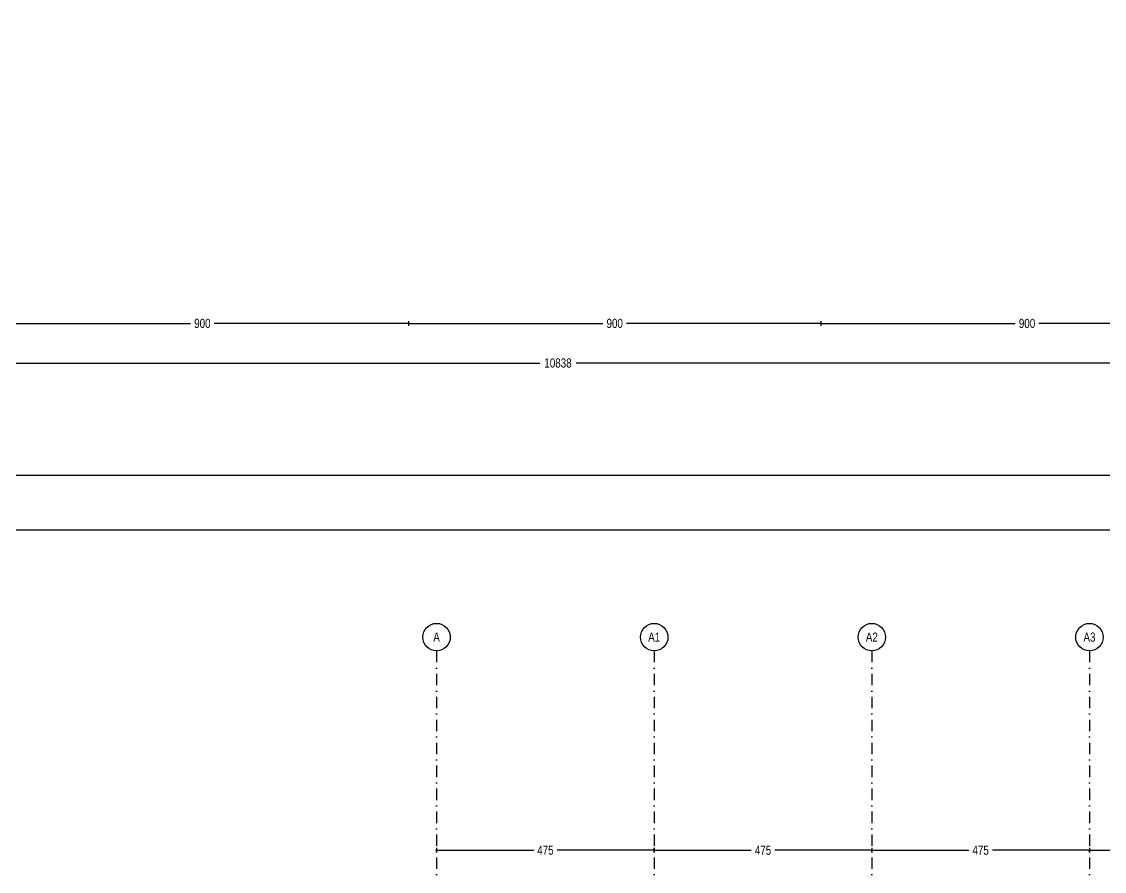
# Model space of a CAD drawing. Header units: centimetres. Extents: x 26569 to 160723, y -3143 to 14565.
# Drawn here: x 91696 to 94060, y -573 to 1282 of the extents above; entities that cross this region are included whole.
import ezdxf
from ezdxf.enums import TextEntityAlignment as Align

# ---------------------------------------------------------------- set-up
doc = ezdxf.new("R2010")
doc.units = ezdxf.units.CM
doc.header["$LTSCALE"] = 100
doc.linetypes.add('DASHDOT2', pattern=[0.5, 0.25, -0.125, 0, -0.125])
for name, color, linetype in [('A-ANNO-DIMS', 187, 'Continuous'), ('A-ANNO-GRID', 155, 'DASHDOT2'), ('A-ANNO-TTBL', 157, 'Continuous')]:
    doc.layers.add(name, color=color, linetype=linetype)
doc.styles.add('Fields_100', font='act_simplex.shx', dxfattribs={"width": 0.8, "height": 20})
doc.dimstyles.new('FIELDS_100', dxfattribs={"dimscale": 0, "dimtxt": 20, "dimasz": 5, "dimexe": 5, "dimexo": 5, "dimgap": 5, "dimtad": 0, "dimdec": 0, "dimzin": 0, "dimdsep": 46, "dimtxsty": 'Fields_100', "dimblk": 'DOT', "dimcen": 0.09, "dimclrt": 50, "dimadec": 0, "dimazin": 0, "dimtfac": 1, "dimtdec": 0, "dimtix": 1, "dimtofl": 0, "dimtmove": 1, "dimatfit": 3, "dimfxl": 5, "dimfxlon": 1, "dimtolj": 1, "dimtzin": 0, "dimarcsym": 0})

# ---------------------------------------------------------------- blocks, each defined once
blk = doc.blocks.new('_Dot')
at = {"color": 0, "linetype": 'ByBlock', "lineweight": -2}
blk.add_line((-0.5, 0), (-1, 0), dxfattribs=at)
at = {"color": 0, "linetype": 'ByBlock', "const_width": 0.5}
blk.add_lwpolyline([(-0.25, 0, 1), (0.25, 0, 1)], format="xyb", close=True, dxfattribs=at)
blk = doc.blocks.new('*D527')
at = {"layer": 'A-ANNO-DIMS', "color": 0, "lineweight": -2, "transparency": 16777216}
for p, q in [((92602.1, -521.7), (92602.1, -531.7)), ((92607.1, -526.7), (92814, -526.7)), ((93072.1, -526.7), (92865.2, -526.7)), ((93077.1, -521.7), (93077.1, -531.7))]:
    blk.add_line(p, q, dxfattribs=at)
at = {"layer": 'DEFPOINTS', "color": 0, "transparency": 16777216}
for p in [(92602.1, -91.6), (93077.1, -91.6), (93077.1, -526.7)]:
    blk.add_point(p, dxfattribs=at)
at = {"layer": 'A-ANNO-DIMS', "color": 0, "lineweight": -2, "transparency": 16777216, "xscale": 5, "yscale": 5, "zscale": 5, "rotation": 180}
blk.add_blockref('_Dot', (92602.1, -526.7), dxfattribs=at)
at = {"layer": 'A-ANNO-DIMS', "color": 0, "lineweight": -2, "transparency": 16777216, "xscale": 5, "yscale": 5, "zscale": 5}
blk.add_blockref('_Dot', (93077.1, -526.7), dxfattribs=at)
at = {"layer": 'A-ANNO-DIMS', "color": 50, "transparency": 16777216, "insert": (92839.6, -526.7), "char_height": 20, "attachment_point": 5, "style": 'Fields_100'}
blk.add_mtext('\\A1;475', dxfattribs=at)
blk = doc.blocks.new('*D462')
at = {"layer": 'A-ANNO-DIMS', "color": 0, "lineweight": -2, "transparency": 16777216}
for p, q in [((93077.1, -531.7), (93077.1, -521.7)), ((93082.1, -526.7), (93289, -526.7)), ((93547.1, -526.7), (93340.2, -526.7)), ((93552.1, -521.7), (93552.1, -531.7))]:
    blk.add_line(p, q, dxfattribs=at)
at = {"layer": 'DEFPOINTS', "color": 0, "transparency": 16777216}
for p in [(93552.1, -326.7), (93552.1, -526.7), (93077.1, -561.8)]:
    blk.add_point(p, dxfattribs=at)
at = {"layer": 'A-ANNO-DIMS', "color": 0, "lineweight": -2, "transparency": 16777216, "xscale": 5, "yscale": 5, "zscale": 5, "rotation": 180}
blk.add_blockref('_Dot', (93077.1, -526.7), dxfattribs=at)
at = {"layer": 'A-ANNO-DIMS', "color": 0, "lineweight": -2, "transparency": 16777216, "xscale": 5, "yscale": 5, "zscale": 5}
blk.add_blockref('_Dot', (93552.1, -526.7), dxfattribs=at)
at = {"layer": 'A-ANNO-DIMS', "color": 50, "transparency": 16777216, "insert": (93314.6, -526.7), "char_height": 20, "attachment_point": 5, "style": 'Fields_100'}
blk.add_mtext('\\A1;475', dxfattribs=at)
blk = doc.blocks.new('*D463')
at = {"layer": 'A-ANNO-DIMS', "color": 0, "lineweight": -2, "transparency": 16777216}
for p, q in [((93552.1, -521.7), (93552.1, -531.7)), ((93557.1, -526.7), (93764, -526.7)), ((94022.1, -526.7), (93815.2, -526.7)), ((94027.1, -521.7), (94027.1, -531.7))]:
    blk.add_line(p, q, dxfattribs=at)
at = {"layer": 'DEFPOINTS', "color": 0, "transparency": 16777216}
for p in [(93552.1, -326.7), (94027.1, -326.7), (94027.1, -526.7)]:
    blk.add_point(p, dxfattribs=at)
at = {"layer": 'A-ANNO-DIMS', "color": 0, "lineweight": -2, "transparency": 16777216, "xscale": 5, "yscale": 5, "zscale": 5, "rotation": 180}
blk.add_blockref('_Dot', (93552.1, -526.7), dxfattribs=at)
at = {"layer": 'A-ANNO-DIMS', "color": 0, "lineweight": -2, "transparency": 16777216, "xscale": 5, "yscale": 5, "zscale": 5}
blk.add_blockref('_Dot', (94027.1, -526.7), dxfattribs=at)
at = {"layer": 'A-ANNO-DIMS', "color": 50, "transparency": 16777216, "insert": (93789.6, -526.7), "char_height": 20, "attachment_point": 5, "style": 'Fields_100'}
blk.add_mtext('\\A1;475', dxfattribs=at)
blk = doc.blocks.new('*D464')
at = {"layer": 'A-ANNO-DIMS', "color": 0, "lineweight": -2, "transparency": 16777216}
for p, q in [((94027.1, -521.7), (94027.1, -531.7)), ((94032.1, -526.7), (94239, -526.7)), ((94497.1, -526.7), (94290.2, -526.7)), ((94502.1, -521.7), (94502.1, -531.7))]:
    blk.add_line(p, q, dxfattribs=at)
at = {"layer": 'DEFPOINTS', "color": 0, "transparency": 16777216}
for p in [(94027.1, -326.7), (94502.1, -326.7), (94502.1, -526.7)]:
    blk.add_point(p, dxfattribs=at)
at = {"layer": 'A-ANNO-DIMS', "color": 0, "lineweight": -2, "transparency": 16777216, "xscale": 5, "yscale": 5, "zscale": 5, "rotation": 180}
blk.add_blockref('_Dot', (94027.1, -526.7), dxfattribs=at)
at = {"layer": 'A-ANNO-DIMS', "color": 0, "lineweight": -2, "transparency": 16777216, "xscale": 5, "yscale": 5, "zscale": 5}
blk.add_blockref('_Dot', (94502.1, -526.7), dxfattribs=at)
at = {"layer": 'A-ANNO-DIMS', "color": 50, "transparency": 16777216, "insert": (94264.6, -526.7), "char_height": 20, "attachment_point": 5, "style": 'Fields_100'}
blk.add_mtext('\\A1;475', dxfattribs=at)
blk = doc.blocks.new('*D889')
at = {"layer": 'A-ANNO-DIMS', "color": 0, "lineweight": -2, "transparency": 16777216}
for p, q in [((91640.9, 628), (91640.9, 618)), ((91645.9, 623), (92065.3, 623)), ((92535.9, 623), (92116.4, 623)), ((92540.9, 628), (92540.9, 618))]:
    blk.add_line(p, q, dxfattribs=at)
at = {"layer": 'DEFPOINTS', "color": 0, "transparency": 16777216}
for p in [(91640.9, 1538.6), (92540.9, 1538.6), (92540.9, 623)]:
    blk.add_point(p, dxfattribs=at)
at = {"layer": 'A-ANNO-DIMS', "color": 0, "lineweight": -2, "transparency": 16777216, "xscale": 5, "yscale": 5, "zscale": 5, "rotation": 180}
blk.add_blockref('_Dot', (91640.9, 623), dxfattribs=at)
at = {"layer": 'A-ANNO-DIMS', "color": 0, "lineweight": -2, "transparency": 16777216, "xscale": 5, "yscale": 5, "zscale": 5}
blk.add_blockref('_Dot', (92540.9, 623), dxfattribs=at)
at = {"layer": 'A-ANNO-DIMS', "color": 50, "transparency": 16777216, "insert": (92090.9, 623), "char_height": 20, "attachment_point": 5, "style": 'Fields_100'}
blk.add_mtext('\\A1;900', dxfattribs=at)
blk = doc.blocks.new('*D890')
at = {"layer": 'A-ANNO-DIMS', "color": 0, "lineweight": -2, "transparency": 16777216}
for p, q in [((92540.9, 628), (92540.9, 618)), ((92545.9, 623), (92965.3, 623)), ((93435.9, 623), (93016.4, 623)), ((93440.9, 628), (93440.9, 618))]:
    blk.add_line(p, q, dxfattribs=at)
at = {"layer": 'DEFPOINTS', "color": 0, "transparency": 16777216}
for p in [(92540.9, 1538.6), (93440.9, 1538.6), (93440.9, 623)]:
    blk.add_point(p, dxfattribs=at)
at = {"layer": 'A-ANNO-DIMS', "color": 0, "lineweight": -2, "transparency": 16777216, "xscale": 5, "yscale": 5, "zscale": 5, "rotation": 180}
blk.add_blockref('_Dot', (92540.9, 623), dxfattribs=at)
at = {"layer": 'A-ANNO-DIMS', "color": 0, "lineweight": -2, "transparency": 16777216, "xscale": 5, "yscale": 5, "zscale": 5}
blk.add_blockref('_Dot', (93440.9, 623), dxfattribs=at)
at = {"layer": 'A-ANNO-DIMS', "color": 50, "transparency": 16777216, "insert": (92990.9, 623), "char_height": 20, "attachment_point": 5, "style": 'Fields_100'}
blk.add_mtext('\\A1;900', dxfattribs=at)
blk = doc.blocks.new('*D891')
at = {"layer": 'A-ANNO-DIMS', "color": 0, "lineweight": -2, "transparency": 16777216}
for p, q in [((93440.9, 628), (93440.9, 618)), ((93445.9, 623), (93865.3, 623)), ((94335.9, 623), (93916.4, 623)), ((94340.9, 628), (94340.9, 618))]:
    blk.add_line(p, q, dxfattribs=at)
at = {"layer": 'DEFPOINTS', "color": 0, "transparency": 16777216}
for p in [(93440.9, 1538.6), (94340.9, 1538.6), (94340.9, 623)]:
    blk.add_point(p, dxfattribs=at)
at = {"layer": 'A-ANNO-DIMS', "color": 0, "lineweight": -2, "transparency": 16777216, "xscale": 5, "yscale": 5, "zscale": 5, "rotation": 180}
blk.add_blockref('_Dot', (93440.9, 623), dxfattribs=at)
at = {"layer": 'A-ANNO-DIMS', "color": 0, "lineweight": -2, "transparency": 16777216, "xscale": 5, "yscale": 5, "zscale": 5}
blk.add_blockref('_Dot', (94340.9, 623), dxfattribs=at)
at = {"layer": 'A-ANNO-DIMS', "color": 50, "transparency": 16777216, "insert": (93890.9, 623), "char_height": 20, "attachment_point": 5, "style": 'Fields_100'}
blk.add_mtext('\\A1;900', dxfattribs=at)
blk = doc.blocks.new('*D899')
at = {"layer": 'A-ANNO-DIMS', "color": 0, "lineweight": -2, "transparency": 16777216}
for p, q in [((87448.4, 541.6), (87448.4, 531.6)), ((87453.4, 536.6), (92827.8, 536.6)), ((98280.9, 536.6), (92906.4, 536.6)), ((98285.9, 541.6), (98285.9, 531.6))]:
    blk.add_line(p, q, dxfattribs=at)
at = {"layer": 'DEFPOINTS', "color": 0, "transparency": 16777216}
for p in [(98285.9, 1518.6), (87448.4, 853.6), (98285.9, 536.6)]:
    blk.add_point(p, dxfattribs=at)
at = {"layer": 'A-ANNO-DIMS', "color": 0, "lineweight": -2, "transparency": 16777216, "xscale": 5, "yscale": 5, "zscale": 5, "rotation": 180}
blk.add_blockref('_Dot', (87448.4, 536.6), dxfattribs=at)
at = {"layer": 'A-ANNO-DIMS', "color": 0, "lineweight": -2, "transparency": 16777216, "xscale": 5, "yscale": 5, "zscale": 5}
blk.add_blockref('_Dot', (98285.9, 536.6), dxfattribs=at)
at = {"layer": 'A-ANNO-DIMS', "color": 50, "transparency": 16777216, "insert": (92867.1, 536.6), "char_height": 20, "attachment_point": 5, "style": 'Fields_100'}
blk.add_mtext('\\A1;10838', dxfattribs=at)

msp = doc.modelspace()

# ---------------------------------------------------------------- linework, layer by layer
at = {"layer": 'A-ANNO-GRID'}
for p, q in [((92602.1, -91.6), (92602.1, -1660.07)), ((93077.1, -91.6), (93077.1, -1660.07)), ((93552.1, -91.6), (93552.1, -1660.07)), ((94027.1, -91.6), (94027.1, -1660.07))]:
    msp.add_line(p, q, dxfattribs=at)
at = {"layer": 'A-ANNO-GRID', "linetype": 'Continuous', "ltscale": 10}
for centre in [(92602.1, -61.6), (93077.1, -61.6), (93552.1, -61.6), (94027.1, -61.6)]:
    msp.add_circle(centre, 30, dxfattribs=at)
at = {"layer": 'A-ANNO-TTBL'}
for p, q in [((76081.02, 292.09), (153081.03, 292.14)), ((127081.02, 172.14), (76081.02, 172.11))]:
    msp.add_line(p, q, dxfattribs=at)

# ---------------------------------------------------------------- texts
at = {"layer": 'A-ANNO-GRID', "color": 50, "style": 'Fields_100', "width": 0.8}
for s, p in [('A', (92602.1, -61.6)), ('A1', (93077.1, -61.6)), ('A2', (93552.1, -61.6)), ('A3', (94027.1, -61.6))]:
    msp.add_text(s, height=20, dxfattribs=at).set_placement(p, align=Align.MIDDLE_CENTER)

# ---------------------------------------------------------------- dimensions: what is measured, and where the dimension line sits
at = {"layer": 'A-ANNO-DIMS'}
for base, p1, p2, picture, middle in [((92540.86, 623), (91640.86, 1538.59), (92540.86, 1538.59), '*D889', (92090.86, 623)), ((93440.86, 623), (92540.86, 1538.59), (93440.86, 1538.59), '*D890', (92990.86, 623)), ((94340.86, 623), (93440.86, 1538.59), (94340.86, 1538.59), '*D891', (93890.86, 623)), ((98285.85656433, 536.57354526), (87448.35656433, 853.59325813), (98285.85656433, 1518.59325813), '*D899', (92867.10656433, 536.57354526)), ((93077.1, -526.68), (92602.1, -91.6), (93077.1, -91.6), '*D527', (92839.6, -526.68)), ((93552.1, -526.68), (93077.1, -561.77), (93552.1, -326.68), '*D462', (93314.6, -526.68)), ((94027.1, -526.68), (93552.1, -326.68), (94027.1, -326.68), '*D463', (93789.6, -526.68)), ((94502.1, -526.68), (94027.1, -326.68), (94502.1, -326.68), '*D464', (94264.6, -526.68))]:
    dim = msp.add_linear_dim(base=base, p1=p1, p2=p2, dimstyle='FIELDS_100', override={"dimscale": 1}, dxfattribs=at)
    dim.commit()
    dim.dimension.update_dxf_attribs({"geometry": picture, "text_midpoint": middle})

doc.saveas('drawing.dxf')
